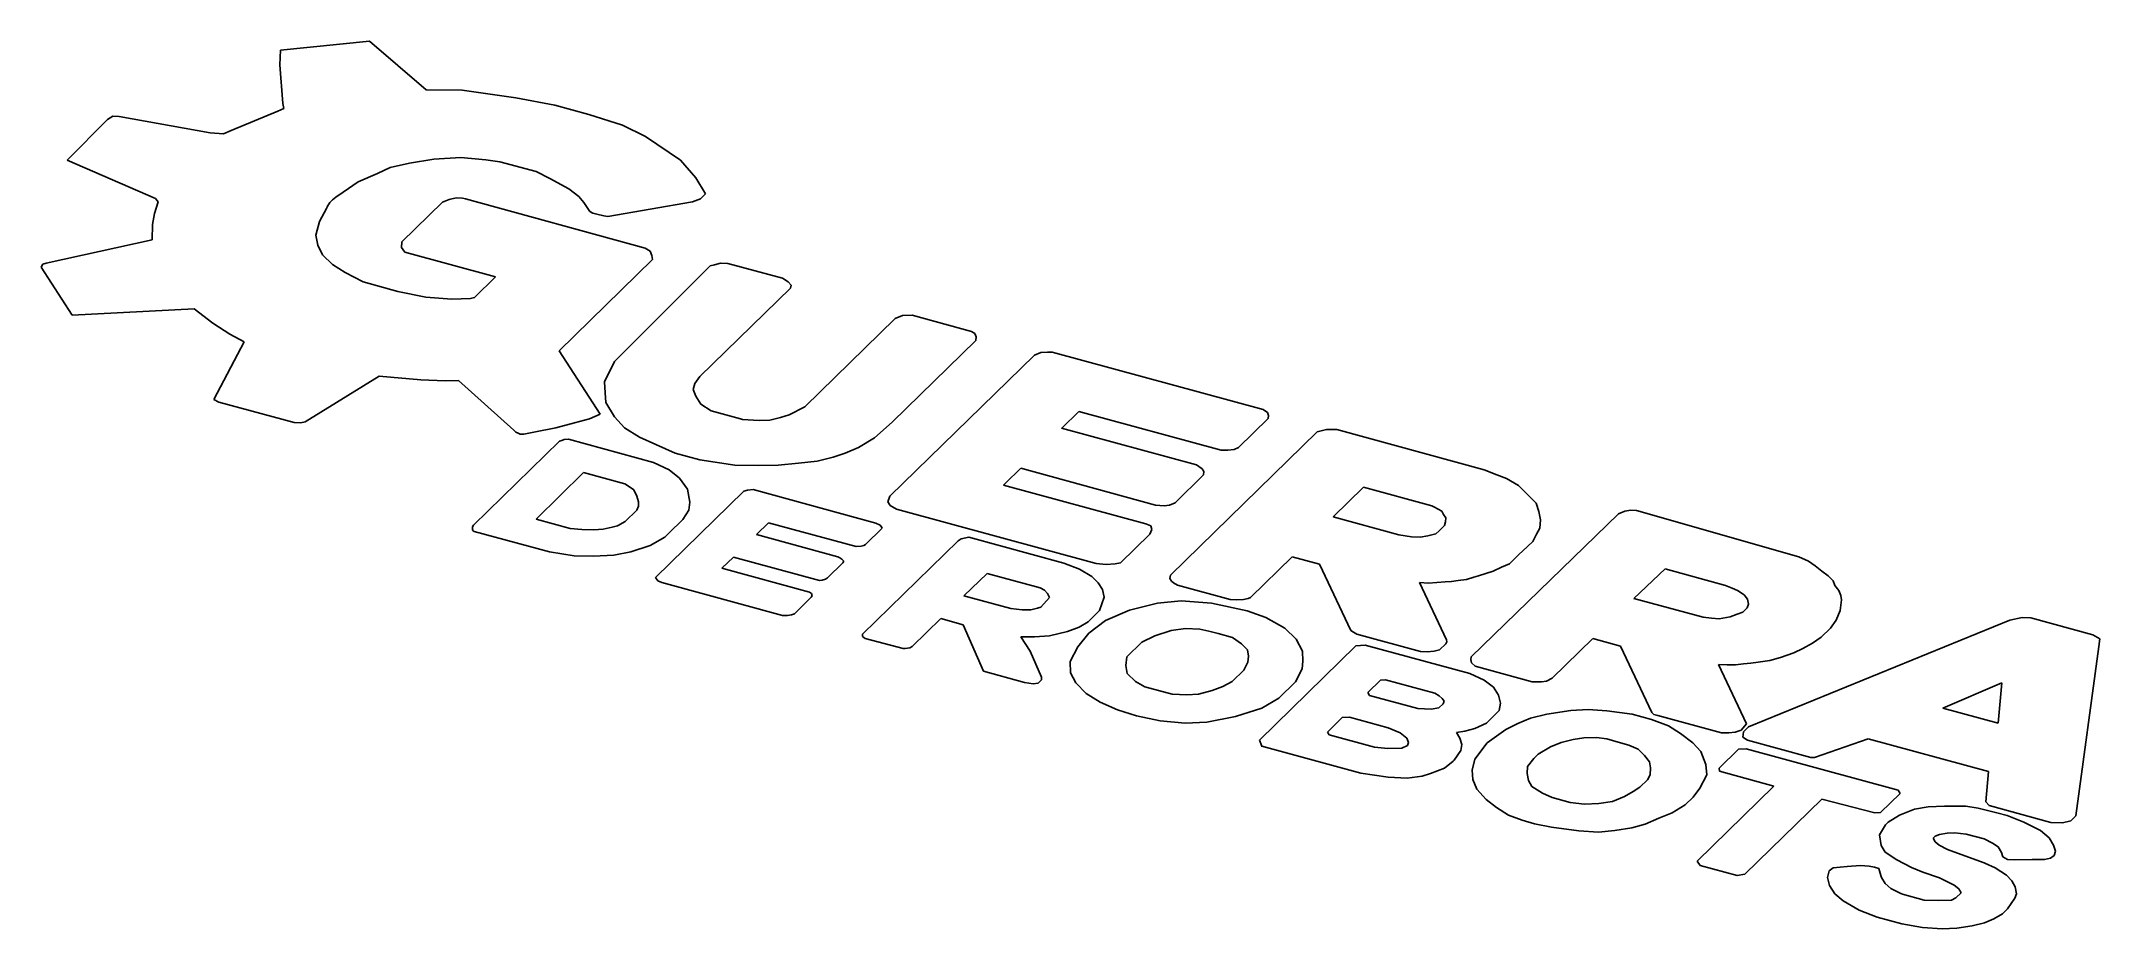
# Paper-space layout '_Trimétrica' of a CAD drawing. Header units: millimetres. Extents: x 16.7 to 81.7, y -17.7 to 10.3.
import ezdxf

# ---------------------------------------------------------------- set-up
doc = ezdxf.new("R2010")
doc.units = ezdxf.units.MM

psp = doc.layouts.new('_Trimétrica')

# ---------------------------------------------------------------- linework, layer by layer
at = {"color": 7, "linetype": 'Continuous'}
for p, q in [((24.218, 9.566), (24.237, 10.022)), ((24.237, 10.022), (27.045, 10.31)), ((27.045, 10.31), (28.832, 8.773)), ((24.312, 8.342), (24.218, 9.566)), ((28.832, 8.773), (29.969, 8.76)), ((29.969, 8.76), (31.67, 8.527)), ((31.67, 8.527), (32.895, 8.289)), ((17.504, 6.554), (18.778, 7.839)), ((18.778, 7.839), (18.945, 7.941)), ((18.945, 7.941), (19.143, 7.939)), ((19.143, 7.939), (22.021, 7.421)), ((22.682, 7.489), (24.156, 8.106)), ((24.156, 8.106), (24.343, 8.184)), ((24.343, 8.184), (24.312, 8.342)), ((32.895, 8.289), (33.976, 7.996)), ((33.976, 7.996), (35.032, 7.661)), ((22.021, 7.421), (22.436, 7.386)), ((22.436, 7.386), (22.682, 7.489)), ((35.032, 7.661), (35.763, 7.3)), ((35.763, 7.3), (36.869, 6.556)), ((20.294, 5.344), (17.504, 6.554)), ((29.076, 6.585), (28.308, 6.463)), ((29.927, 6.637), (29.076, 6.585)), ((30.723, 6.57), (29.927, 6.637)), ((31.166, 6.509), (30.723, 6.57)), ((32.31, 6.198), (31.166, 6.509)), ((36.869, 6.556), (37.348, 5.997)), ((26.694, 5.875), (26.216, 5.546)), ((27.299, 6.131), (26.694, 5.875)), ((27.701, 6.324), (27.299, 6.131)), ((28.308, 6.463), (27.701, 6.324)), ((32.747, 5.983), (32.31, 6.198)), ((33.341, 5.656), (32.747, 5.983)), ((37.348, 5.997), (37.653, 5.49)), ((20.262, 4.87), (20.379, 5.241)), ((20.379, 5.241), (20.294, 5.344)), ((26.216, 5.546), (25.981, 5.384)), ((28.064, 3.975), (29.35, 5.23)), ((29.35, 5.23), (29.564, 5.319)), ((29.564, 5.319), (29.785, 5.363)), ((29.785, 5.363), (29.989, 5.361)), ((29.989, 5.361), (30.084, 5.335)), ((30.084, 5.335), (35.749, 3.781)), ((33.66, 5.41), (33.341, 5.656)), ((33.819, 5.225), (33.66, 5.41)), ((34.005, 4.936), (33.819, 5.225)), ((37.243, 5.24), (34.571, 4.783)), ((37.499, 5.341), (37.243, 5.24)), ((37.653, 5.49), (37.499, 5.341)), ((20.2, 4.522), (20.262, 4.87)), ((25.473, 4.622), (25.353, 4.186)), ((25.687, 5.03), (25.473, 4.622)), ((34.005, 4.936), (34.098, 4.889)), ((34.098, 4.889), (34.228, 4.854)), ((34.228, 4.854), (34.444, 4.795)), ((34.444, 4.795), (34.571, 4.783)), ((16.838, 3.31), (20.182, 4.039)), ((20.182, 4.039), (20.2, 4.522)), ((25.353, 4.186), (25.421, 3.871)), ((28.057, 3.803), (28.064, 3.975)), ((16.68, 3.18), (16.729, 3.273)), ((16.729, 3.273), (16.838, 3.31)), ((25.421, 3.871), (25.567, 3.572)), ((25.567, 3.572), (25.876, 3.265)), ((25.876, 3.265), (26.282, 3.008)), ((28.166, 3.656), (28.057, 3.803)), ((31.031, 2.877), (28.166, 3.656)), ((35.985, 3.418), (33.04, 0.544)), ((35.749, 3.781), (35.906, 3.681)), ((35.906, 3.681), (35.968, 3.554)), ((35.968, 3.554), (35.985, 3.418)), ((37.802, 3.223), (37.937, 3.256)), ((37.937, 3.256), (38.131, 3.303)), ((38.131, 3.303), (38.359, 3.299)), ((38.359, 3.299), (38.357, 3.296)), ((38.359, 3.299), (40.089, 2.829)), ((17.656, 1.664), (16.68, 3.18)), ((26.282, 3.008), (26.849, 2.714)), ((26.849, 2.714), (27.941, 2.418)), ((30.365, 2.228), (31.031, 2.877)), ((34.787, 0.202), (37.688, 3.112)), ((37.688, 3.112), (37.802, 3.223)), ((40.089, 2.829), (40.266, 2.717)), ((40.266, 2.717), (40.362, 2.612)), ((40.362, 2.612), (40.34, 2.521)), ((27.941, 2.418), (28.827, 2.232)), ((28.827, 2.232), (29.643, 2.172)), ((29.643, 2.172), (30.232, 2.192)), ((30.232, 2.192), (30.365, 2.228)), ((40.34, 2.521), (37.478, -0.273)), ((21.507, 1.868), (17.656, 1.664)), ((22.097, 1.414), (21.507, 1.868)), ((22.642, 1.068), (22.097, 1.414)), ((40.791, -1.226), (43.648, 1.562)), ((43.648, 1.562), (43.875, 1.658)), ((43.875, 1.658), (44.182, 1.664)), ((44.182, 1.664), (46.052, 1.156)), ((22.136, -0.998), (23.092, 0.82)), ((23.092, 0.82), (22.642, 1.068)), ((46.198, 0.869), (43.552, -1.713)), ((46.052, 1.156), (46.166, 1.083)), ((46.166, 1.083), (46.205, 0.986)), ((46.205, 0.986), (46.198, 0.869)), ((33.04, 0.544), (34.331, -1.461)), ((34.467, -0.437), (34.787, 0.202)), ((48.049, 0.408), (43.483, -4.049)), ((48.244, 0.488), (48.049, 0.408)), ((48.454, 0.503), (48.244, 0.488)), ((48.602, 0.5), (48.454, 0.503)), ((55.271, -1.312), (48.602, 0.5)), ((27.358, -0.263), (25.02, -1.694)), ((28.668, -0.372), (27.358, -0.263)), ((29.442, -0.409), (28.668, -0.372)), ((29.859, -0.395), (29.442, -0.409)), ((31.608, -1.965), (29.859, -0.395)), ((34.492, -0.782), (34.467, -0.437)), ((37.316, -0.485), (37.27, -0.677)), ((37.478, -0.273), (37.316, -0.485)), ((22.295, -1.08), (22.136, -0.998)), ((24.666, -1.725), (22.295, -1.08)), ((34.515, -1.092), (34.492, -0.782)), ((34.784, -1.541), (34.515, -1.092)), ((37.27, -0.677), (37.356, -0.892)), ((37.356, -0.892), (37.507, -1.144)), ((37.507, -1.144), (37.838, -1.353)), ((40.301, -1.473), (40.791, -1.226)), ((24.881, -1.735), (24.666, -1.725)), ((25.02, -1.694), (24.881, -1.735)), ((32.929, -1.887), (32.24, -2.023)), ((33.521, -1.729), (32.929, -1.887)), ((33.991, -1.603), (33.521, -1.729)), ((34.331, -1.461), (33.991, -1.603)), ((35.104, -1.89), (34.784, -1.541)), ((35.573, -2.187), (35.104, -1.89)), ((37.838, -1.353), (38.762, -1.604)), ((38.762, -1.604), (38.826, -1.621)), ((38.826, -1.621), (39.351, -1.654)), ((39.351, -1.654), (39.691, -1.648)), ((39.691, -1.648), (40.03, -1.565)), ((40.03, -1.565), (40.301, -1.473)), ((43.552, -1.713), (42.998, -2.206)), ((48.904, -1.903), (48.911, -1.896)), ((53.163, -3.06), (48.904, -1.903)), ((49.446, -1.373), (48.911, -1.896)), ((48.911, -1.896), (48.911, -1.896)), ((49.446, -1.373), (53.938, -2.594)), ((54.488, -2.513), (55.427, -1.597)), ((55.408, -1.402), (55.271, -1.312)), ((55.433, -1.497), (55.408, -1.402)), ((55.427, -1.597), (55.433, -1.497)), ((57.268, -1.938), (56.971, -2.016)), ((57.389, -1.94), (57.268, -1.938)), ((57.589, -1.942), (57.389, -1.94)), ((62.242, -3.217), (57.589, -1.942)), ((33.047, -2.306), (30.328, -4.96)), ((31.668, -2.025), (31.608, -1.965)), ((31.738, -2.061), (31.668, -2.025)), ((31.809, -2.088), (31.738, -2.061)), ((31.923, -2.085), (31.809, -2.088)), ((32.24, -2.023), (31.923, -2.085)), ((33.119, -2.285), (33.047, -2.306)), ((33.199, -2.258), (33.119, -2.285)), ((33.327, -2.251), (33.199, -2.258)), ((36.012, -2.981), (33.327, -2.251)), ((36.09, -2.417), (35.573, -2.187)), ((36.704, -2.691), (36.09, -2.417)), ((42.491, -2.508), (42.066, -2.686)), ((42.998, -2.206), (42.491, -2.508)), ((56.971, -2.016), (52.345, -6.532)), ((53.938, -2.594), (54.152, -2.598)), ((54.152, -2.598), (54.352, -2.568)), ((54.352, -2.568), (54.488, -2.513)), ((36.513, -3.218), (36.012, -2.981)), ((36.841, -3.479), (36.513, -3.218)), ((37.474, -2.901), (36.704, -2.691)), ((38.579, -3.068), (37.474, -2.901)), ((39.321, -3.081), (38.579, -3.068)), ((39.956, -3.068), (39.321, -3.081)), ((40.599, -3), (39.956, -3.068)), ((41.183, -2.937), (40.599, -3)), ((41.69, -2.814), (41.183, -2.937)), ((42.066, -2.686), (41.69, -2.814)), ((47.118, -3.645), (47.611, -3.165)), ((47.611, -3.165), (51.869, -4.323)), ((47.611, -3.165), (47.619, -3.168)), ((53.341, -3.177), (53.163, -3.06)), ((53.393, -3.27), (53.341, -3.177)), ((62.65, -3.37), (62.242, -3.217)), ((33.808, -3.302), (32.306, -4.768)), ((35.107, -3.655), (33.808, -3.302)), ((35.221, -3.732), (35.107, -3.655)), ((35.39, -3.847), (35.221, -3.732)), ((35.489, -4.044), (35.39, -3.847)), ((36.081, -6.608), (38.868, -3.887)), ((37.088, -3.826), (36.841, -3.479)), ((37.167, -4.238), (37.088, -3.826)), ((38.868, -3.887), (38.988, -3.852)), ((38.988, -3.852), (39.167, -3.838)), ((39.167, -3.838), (43.04, -4.891)), ((47.069, -3.694), (47.118, -3.645)), ((51.561, -4.914), (47.069, -3.694)), ((52.486, -4.253), (53.386, -3.375)), ((53.386, -3.375), (53.393, -3.27)), ((58.435, -3.762), (57.473, -4.7)), ((60.592, -4.348), (58.435, -3.762)), ((62.95, -3.482), (62.65, -3.37)), ((62.95, -3.482), (63.335, -3.709)), ((63.335, -3.709), (63.538, -3.914)), ((35.122, -4.842), (35.487, -4.486)), ((35.487, -4.486), (35.54, -4.361)), ((35.542, -4.223), (35.489, -4.044)), ((35.54, -4.361), (35.542, -4.223)), ((36.946, -4.778), (37.131, -4.482)), ((37.131, -4.482), (37.167, -4.238)), ((43.483, -4.049), (43.42, -4.221)), ((43.42, -4.221), (43.484, -4.337)), ((43.484, -4.337), (43.685, -4.456)), ((43.685, -4.456), (49.994, -6.171)), ((51.869, -4.323), (52.14, -4.349)), ((52.14, -4.349), (52.314, -4.324)), ((52.314, -4.324), (52.486, -4.253)), ((60.677, -4.395), (60.592, -4.348)), ((60.906, -4.521), (60.677, -4.395)), ((60.965, -4.618), (60.906, -4.521)), ((63.538, -3.914), (63.883, -4.262)), ((63.883, -4.262), (63.976, -4.528)), ((63.976, -4.528), (64.026, -4.796)), ((66.691, -4.518), (66.487, -4.603)), ((66.872, -4.482), (66.691, -4.518)), ((67.06, -4.501), (66.872, -4.482)), ((72.177, -5.955), (67.06, -4.501)), ((30.305, -5.009), (30.304, -5.059)), ((30.304, -5.059), (30.304, -5.108)), ((30.304, -5.108), (30.334, -5.151)), ((30.328, -4.96), (30.305, -5.009)), ((30.334, -5.151), (30.352, -5.156)), ((30.352, -5.156), (32.734, -5.803)), ((32.306, -4.768), (33.382, -5.06)), ((33.382, -5.06), (33.748, -5.101)), ((33.748, -5.101), (34.136, -5.103)), ((34.136, -5.103), (34.428, -5.08)), ((34.428, -5.08), (34.711, -5.027)), ((34.711, -5.027), (34.88, -4.978)), ((34.88, -4.978), (35.122, -4.842)), ((36.497, -5.216), (36.946, -4.778)), ((39.646, -4.883), (39.263, -5.258)), ((42.41, -5.635), (39.646, -4.883)), ((43.237, -5.055), (42.713, -5.566)), ((43.04, -4.891), (43.175, -4.955)), ((43.175, -4.955), (43.23, -5.033)), ((43.23, -5.033), (43.237, -5.055)), ((51.716, -4.975), (51.561, -4.914)), ((51.693, -5.241), (51.747, -5.093)), ((51.747, -5.093), (51.716, -4.975)), ((57.473, -4.7), (59.555, -5.266)), ((60.724, -5.233), (60.825, -5.134)), ((60.825, -5.134), (60.989, -4.974)), ((61.034, -4.732), (60.965, -4.618)), ((60.989, -4.974), (61.022, -4.851)), ((61.022, -4.851), (61.034, -4.732)), ((66.487, -4.603), (61.83, -9.11)), ((63.899, -5.247), (64, -5.053)), ((64.026, -4.796), (64, -5.053)), ((32.734, -5.803), (33.513, -5.931)), ((34.768, -5.901), (35.3, -5.801)), ((35.3, -5.801), (35.913, -5.596)), ((35.913, -5.596), (36.371, -5.34)), ((36.371, -5.34), (36.497, -5.216)), ((39.263, -5.258), (41.836, -5.957)), ((42.574, -5.622), (42.41, -5.635)), ((42.655, -5.599), (42.574, -5.622)), ((42.617, -8.399), (45.635, -5.454)), ((42.713, -5.566), (42.655, -5.599)), ((45.635, -5.454), (45.734, -5.393)), ((45.734, -5.393), (45.969, -5.341)), ((45.969, -5.341), (48.968, -6.156)), ((50.765, -6.147), (51.693, -5.241)), ((59.555, -5.266), (59.947, -5.332)), ((59.947, -5.332), (60.226, -5.339)), ((60.226, -5.339), (60.47, -5.3)), ((60.47, -5.3), (60.724, -5.233)), ((63.335, -5.893), (63.619, -5.633)), ((63.619, -5.633), (63.778, -5.478)), ((63.778, -5.478), (63.899, -5.247)), ((33.513, -5.931), (34.12, -5.934)), ((34.12, -5.934), (34.768, -5.901)), ((38.539, -5.966), (38.176, -6.32)), ((38.176, -6.32), (40.939, -7.071)), ((41.26, -6.705), (38.539, -5.966)), ((41.997, -6.151), (41.511, -6.625)), ((41.836, -5.957), (41.902, -5.989)), ((41.902, -5.989), (41.964, -6.03)), ((41.964, -6.03), (42.031, -6.099)), ((42.031, -6.099), (41.997, -6.151)), ((46.548, -6.479), (45.82, -7.19)), ((48.229, -6.935), (46.548, -6.479)), ((48.968, -6.156), (49.471, -6.349)), ((49.471, -6.349), (49.857, -6.578)), ((49.994, -6.171), (50.311, -6.202)), ((50.311, -6.202), (50.59, -6.182)), ((50.59, -6.182), (50.765, -6.147)), ((54.871, -7.24), (56.186, -5.956)), ((56.186, -5.956), (57.041, -6.189)), ((57.041, -6.189), (58.032, -8.283)), ((62.065, -6.554), (62.3, -6.48)), ((62.3, -6.48), (62.53, -6.407)), ((62.53, -6.407), (62.796, -6.287)), ((62.796, -6.287), (63.047, -6.174)), ((63.047, -6.174), (63.14, -6.083)), ((63.14, -6.083), (63.335, -5.893)), ((67.963, -6.34), (66.968, -7.271)), ((69.87, -6.858), (67.963, -6.34)), ((72.489, -6.094), (72.177, -5.955)), ((72.695, -6.246), (72.489, -6.094)), ((72.907, -6.409), (72.695, -6.246)), ((73.111, -6.56), (72.907, -6.409)), ((36.157, -6.714), (36.081, -6.608)), ((36.278, -6.772), (36.157, -6.714)), ((40.091, -7.808), (36.278, -6.772)), ((40.939, -7.071), (41.008, -7.116)), ((41.008, -7.116), (41.028, -7.186)), ((41.338, -6.69), (41.26, -6.705)), ((41.444, -6.663), (41.338, -6.69)), ((41.511, -6.625), (41.444, -6.663)), ((48.229, -6.935), (48.359, -7.012)), ((48.359, -7.012), (48.459, -7.113)), ((48.459, -7.113), (48.521, -7.238)), ((49.857, -6.578), (50.059, -6.778)), ((50.059, -6.778), (50.191, -6.986)), ((50.191, -6.986), (50.242, -7.229)), ((52.345, -6.532), (52.317, -6.639)), ((52.317, -6.639), (52.371, -6.727)), ((52.371, -6.727), (52.432, -6.778)), ((52.432, -6.778), (52.558, -6.852)), ((52.558, -6.852), (54.225, -7.305)), ((61.056, -8.579), (60.199, -6.77)), ((60.199, -6.77), (60.492, -6.784)), ((60.492, -6.784), (60.753, -6.766)), ((60.753, -6.766), (61.019, -6.747)), ((61.019, -6.747), (61.216, -6.733)), ((61.216, -6.733), (61.427, -6.706)), ((61.427, -6.706), (61.69, -6.673)), ((61.69, -6.673), (61.921, -6.6)), ((61.921, -6.6), (62.065, -6.554)), ((70.075, -6.949), (69.87, -6.858)), ((70.248, -7.017), (70.075, -6.949)), ((70.455, -7.154), (70.248, -7.017)), ((73.262, -6.713), (73.111, -6.56)), ((73.322, -6.861), (73.262, -6.713)), ((73.442, -7.017), (73.322, -6.861)), ((73.506, -7.174), (73.442, -7.017)), ((40.375, -7.79), (40.246, -7.814)), ((40.463, -7.754), (40.375, -7.79)), ((40.998, -7.233), (40.463, -7.754)), ((41.028, -7.186), (40.998, -7.233)), ((45.82, -7.19), (47.296, -7.591)), ((47.296, -7.591), (47.661, -7.629)), ((47.661, -7.629), (47.932, -7.627)), ((47.932, -7.627), (48.14, -7.573)), ((48.14, -7.573), (48.246, -7.545)), ((48.521, -7.238), (48.246, -7.545)), ((50.103, -7.654), (49.741, -8.008)), ((50.242, -7.229), (50.103, -7.654)), ((51.049, -7.637), (50.288, -7.972)), ((51.929, -7.417), (51.049, -7.637)), ((52.673, -7.343), (51.929, -7.417)), ((53.634, -7.424), (52.673, -7.343)), ((54.758, -7.66), (53.634, -7.424)), ((54.225, -7.305), (54.423, -7.319)), ((54.423, -7.319), (54.645, -7.308)), ((54.645, -7.308), (54.798, -7.273)), ((55.352, -7.871), (54.758, -7.66)), ((54.798, -7.273), (54.871, -7.24)), ((66.968, -7.271), (69.157, -7.866)), ((70.016, -7.849), (70.238, -7.769)), ((70.238, -7.769), (70.41, -7.707)), ((70.41, -7.707), (70.549, -7.572)), ((70.559, -7.29), (70.455, -7.154)), ((70.549, -7.572), (70.595, -7.453)), ((70.595, -7.453), (70.559, -7.29)), ((73.358, -7.955), (73.487, -7.648)), ((73.487, -7.648), (73.506, -7.478)), ((73.526, -7.312), (73.506, -7.174)), ((73.506, -7.478), (73.526, -7.312)), ((40.246, -7.814), (40.091, -7.808)), ((42.619, -8.47), (42.617, -8.399)), ((45.084, -7.908), (44.188, -8.782)), ((45.791, -8.1), (45.084, -7.908)), ((46.435, -9.568), (45.791, -8.1)), ((48.522, -8.446), (48.05, -8.485)), ((49.091, -8.315), (48.522, -8.446)), ((49.461, -8.179), (49.091, -8.315)), ((49.762, -8.365), (49.416, -8.802)), ((49.741, -8.008), (49.461, -8.179)), ((50.288, -7.972), (49.762, -8.365)), ((51.433, -8.654), (51.849, -8.45)), ((51.849, -8.45), (52.36, -8.282)), ((52.36, -8.282), (52.816, -8.223)), ((52.816, -8.223), (53.268, -8.24)), ((53.268, -8.24), (53.553, -8.3)), ((53.553, -8.3), (53.843, -8.379)), ((53.843, -8.379), (54.294, -8.502)), ((55.947, -8.205), (55.352, -7.871)), ((56.311, -8.56), (55.947, -8.205)), ((58.032, -8.283), (58.122, -8.336)), ((58.122, -8.336), (58.228, -8.398)), ((58.228, -8.398), (60.238, -8.94)), ((69.157, -7.866), (69.424, -7.893)), ((69.424, -7.893), (69.671, -7.919)), ((69.671, -7.919), (70.016, -7.849)), ((78.844, -7.961), (70.596, -11.317)), ((72.891, -8.49), (73.18, -8.208)), ((73.18, -8.208), (73.358, -7.955)), ((79.234, -7.873), (78.844, -7.961)), ((79.504, -7.883), (79.234, -7.873)), ((81.466, -8.416), (79.504, -7.883)), ((81.687, -8.547), (81.466, -8.416)), ((42.701, -8.53), (42.619, -8.47)), ((43.895, -8.854), (42.701, -8.53)), ((43.959, -8.847), (43.895, -8.854)), ((44.111, -8.829), (43.959, -8.847)), ((44.188, -8.782), (44.111, -8.829)), ((48.05, -8.485), (47.62, -8.487)), ((47.62, -8.487), (47.906, -8.937)), ((47.906, -8.937), (48.264, -9.755)), ((49.416, -8.802), (49.176, -9.261)), ((50.966, -9.11), (51.433, -8.654)), ((54.294, -8.502), (54.583, -8.704)), ((54.583, -8.704), (54.772, -8.892)), ((54.772, -8.892), (54.808, -9.092)), ((54.808, -9.092), (54.782, -9.279)), ((58.198, -8.762), (55.15, -11.737)), ((56.506, -8.931), (56.311, -8.56)), ((56.515, -9.252), (56.506, -8.931)), ((58.485, -8.743), (58.198, -8.762)), ((61.793, -9.642), (58.485, -8.743)), ((60.238, -8.94), (60.45, -8.954)), ((60.45, -8.954), (60.671, -8.939)), ((60.671, -8.939), (60.834, -8.887)), ((60.834, -8.887), (61.036, -8.702)), ((61.036, -8.702), (61.071, -8.635)), ((61.071, -8.635), (61.056, -8.579)), ((64.396, -9.781), (65.674, -8.535)), ((65.674, -8.535), (66.554, -8.774)), ((66.554, -8.774), (67.538, -10.866)), ((71.598, -9.134), (72.028, -8.988)), ((72.028, -8.988), (72.313, -8.851)), ((72.313, -8.851), (72.616, -8.679)), ((72.891, -8.49), (72.616, -8.679)), ((80.933, -14.126), (81.654, -8.786)), ((81.654, -8.786), (81.687, -8.547)), ((47.73, -9.92), (46.435, -9.568)), ((49.176, -9.261), (49.186, -9.615)), ((49.186, -9.615), (49.353, -9.932)), ((50.927, -9.386), (50.966, -9.11)), ((50.972, -9.636), (50.927, -9.386)), ((51.234, -9.896), (50.972, -9.636)), ((54.657, -9.53), (54.288, -9.891)), ((54.782, -9.279), (54.657, -9.53)), ((56.29, -9.899), (56.502, -9.493)), ((56.502, -9.493), (56.515, -9.252)), ((62.243, -9.854), (61.793, -9.642)), ((61.83, -9.11), (61.82, -9.195)), ((61.82, -9.195), (61.849, -9.303)), ((61.849, -9.303), (61.959, -9.407)), ((61.959, -9.407), (63.766, -9.898)), ((70.53, -11.229), (69.648, -9.352)), ((69.648, -9.352), (69.921, -9.361)), ((69.921, -9.361), (70.181, -9.369)), ((70.181, -9.369), (70.439, -9.336)), ((70.439, -9.336), (70.667, -9.308)), ((70.667, -9.308), (70.894, -9.279)), ((70.894, -9.279), (71.263, -9.227)), ((71.263, -9.227), (71.598, -9.134)), ((48.002, -9.967), (47.73, -9.92)), ((48.157, -9.941), (48.002, -9.967)), ((48.266, -9.835), (48.157, -9.941)), ((48.264, -9.755), (48.266, -9.835)), ((49.353, -9.932), (49.673, -10.272)), ((49.673, -10.272), (50.124, -10.544)), ((51.53, -10.056), (51.234, -9.896)), ((52.397, -10.292), (51.53, -10.056)), ((52.854, -10.309), (52.397, -10.292)), ((53.224, -10.291), (52.854, -10.309)), ((53.656, -10.176), (53.224, -10.291)), ((53.996, -10.046), (53.656, -10.176)), ((54.288, -9.891), (53.996, -10.046)), ((55.762, -10.414), (56.29, -9.899)), ((58.969, -9.854), (58.571, -10.242)), ((58.571, -10.242), (58.625, -10.332)), ((58.625, -10.332), (60.153, -10.747)), ((59.135, -9.835), (58.969, -9.854)), ((60.693, -10.258), (59.135, -9.835)), ((60.693, -10.258), (60.828, -10.339)), ((60.828, -10.339), (60.916, -10.425)), ((62.541, -10.065), (62.243, -9.854)), ((62.694, -10.323), (62.541, -10.065)), ((62.76, -10.58), (62.694, -10.323)), ((63.766, -9.898), (64.053, -9.907)), ((64.053, -9.907), (64.214, -9.885)), ((64.214, -9.885), (64.396, -9.781)), ((78.592, -9.931), (76.727, -10.729)), ((78.592, -9.931), (78.474, -11.204)), ((50.124, -10.544), (50.664, -10.782)), ((50.664, -10.782), (51.272, -10.974)), ((51.272, -10.974), (52.013, -11.129)), ((53.484, -11.173), (54.396, -10.991)), ((54.396, -10.991), (55.23, -10.734)), ((55.23, -10.734), (55.762, -10.414)), ((57.765, -11.029), (57.294, -11.489)), ((57.995, -11.02), (57.765, -11.029)), ((59.213, -11.351), (57.995, -11.02)), ((60.153, -10.747), (60.567, -10.766)), ((60.567, -10.766), (60.819, -10.725)), ((60.819, -10.725), (60.948, -10.6)), ((60.916, -10.425), (60.978, -10.516)), ((60.978, -10.516), (60.948, -10.6)), ((62.317, -11.204), (62.721, -10.809)), ((62.721, -10.809), (62.76, -10.58)), ((63.707, -11.049), (63.309, -11.216)), ((64.229, -10.922), (63.707, -11.049)), ((64.983, -10.802), (64.229, -10.922)), ((65.527, -10.778), (64.983, -10.802)), ((66.122, -10.815), (65.527, -10.778)), ((66.914, -10.92), (66.122, -10.815)), ((67.533, -11.089), (66.914, -10.92)), ((67.538, -10.866), (67.604, -10.93)), ((67.604, -10.93), (67.734, -10.965)), ((67.734, -10.965), (69.735, -11.509)), ((78.474, -11.204), (76.727, -10.729)), ((52.013, -11.129), (52.809, -11.205)), ((52.809, -11.205), (53.484, -11.173)), ((57.294, -11.489), (57.352, -11.575)), ((57.352, -11.575), (57.357, -11.572)), ((57.352, -11.575), (58.783, -11.964)), ((59.588, -11.51), (59.213, -11.351)), ((59.801, -11.679), (59.588, -11.51)), ((59.861, -11.814), (59.801, -11.679)), ((61.373, -11.504), (61.637, -11.462)), ((61.478, -11.681), (61.373, -11.504)), ((61.544, -11.878), (61.478, -11.681)), ((61.637, -11.462), (61.948, -11.372)), ((61.948, -11.372), (62.317, -11.204)), ((62.929, -11.407), (62.337, -11.831)), ((63.309, -11.216), (62.929, -11.407)), ((65.058, -11.717), (65.391, -11.664)), ((65.391, -11.664), (65.793, -11.657)), ((65.793, -11.657), (66.115, -11.7)), ((66.115, -11.7), (66.476, -11.805)), ((68.065, -11.286), (67.533, -11.089)), ((68.447, -11.528), (68.065, -11.286)), ((68.836, -11.83), (68.447, -11.528)), ((69.735, -11.509), (69.974, -11.516)), ((69.974, -11.516), (70.173, -11.492)), ((70.173, -11.492), (70.36, -11.428)), ((70.36, -11.428), (70.53, -11.229)), ((70.432, -11.477), (70.409, -11.647)), ((70.409, -11.647), (70.559, -11.745)), ((70.596, -11.317), (70.432, -11.477)), ((74.367, -11.695), (72.679, -12.292)), ((74.367, -11.695), (78.174, -12.73)), ((55.15, -11.737), (55.22, -11.929)), ((55.22, -11.929), (55.209, -11.929)), ((55.22, -11.929), (58.353, -12.78)), ((58.783, -11.964), (59.209, -12.009)), ((59.209, -12.009), (59.642, -11.992)), ((59.642, -11.992), (59.821, -11.913)), ((59.821, -11.913), (59.861, -11.814)), ((61.296, -12.378), (61.512, -12.07)), ((61.512, -12.07), (61.544, -11.878)), ((61.948, -12.339), (61.865, -12.689)), ((62.337, -11.831), (61.948, -12.339)), ((63.619, -12.569), (63.813, -12.316)), ((63.813, -12.316), (63.948, -12.184)), ((63.948, -12.184), (64.341, -11.951)), ((64.341, -11.951), (64.674, -11.811)), ((64.674, -11.811), (65.058, -11.717)), ((66.476, -11.805), (66.819, -11.898)), ((66.819, -11.898), (67.105, -12.026)), ((67.105, -12.026), (67.311, -12.221)), ((67.311, -12.221), (67.468, -12.43)), ((69.083, -12.099), (68.836, -11.83)), ((69.249, -12.512), (69.083, -12.099)), ((70.273, -12.024), (69.662, -12.621)), ((70.522, -12.013), (70.273, -12.024)), ((75.315, -13.315), (70.522, -12.013)), ((70.559, -11.745), (72.558, -12.288)), ((72.558, -12.288), (72.679, -12.292)), ((58.353, -12.78), (59.215, -12.91)), ((59.215, -12.91), (59.81, -12.936)), ((59.81, -12.936), (60.29, -12.88)), ((60.29, -12.88), (60.552, -12.792)), ((60.552, -12.792), (60.991, -12.628)), ((60.991, -12.628), (61.271, -12.403)), ((61.271, -12.403), (61.296, -12.378)), ((61.865, -12.689), (61.887, -12.982)), ((61.887, -12.982), (62.009, -13.287)), ((63.605, -12.79), (63.619, -12.569)), ((63.644, -13.016), (63.605, -12.79)), ((67.404, -12.995), (67.165, -13.227)), ((67.486, -12.831), (67.404, -12.995)), ((67.468, -12.43), (67.499, -12.613)), ((67.499, -12.613), (67.486, -12.831)), ((69.061, -13.259), (69.273, -12.837)), ((69.273, -12.837), (69.249, -12.512)), ((69.662, -12.621), (69.68, -12.725)), ((69.68, -12.725), (71.397, -13.192)), ((78.174, -12.73), (78.091, -13.689)), ((62.009, -13.287), (62.311, -13.616)), ((62.311, -13.616), (62.635, -13.868)), ((63.756, -13.203), (63.644, -13.016)), ((64.092, -13.415), (63.756, -13.203)), ((64.395, -13.55), (64.092, -13.415)), ((64.966, -13.706), (64.395, -13.55)), ((66.678, -13.517), (66.302, -13.674)), ((66.946, -13.357), (66.678, -13.517)), ((67.165, -13.227), (66.946, -13.357)), ((68.597, -13.782), (68.849, -13.536)), ((68.849, -13.536), (69.061, -13.259)), ((71.397, -13.192), (68.97, -15.561)), ((70.48, -15.971), (72.907, -13.603)), ((72.907, -13.603), (74.58, -14.032)), ((74.762, -14.029), (75.381, -13.425)), ((75.381, -13.425), (75.315, -13.315)), ((62.635, -13.868), (63.011, -14.106)), ((63.011, -14.106), (63.441, -14.266)), ((63.441, -14.266), (63.835, -14.383)), ((65.409, -13.765), (64.966, -13.706)), ((65.866, -13.744), (65.409, -13.765)), ((66.302, -13.674), (65.866, -13.744)), ((67.327, -14.388), (67.765, -14.205)), ((67.765, -14.205), (68.177, -14.032)), ((68.177, -14.032), (68.597, -13.782)), ((74.58, -14.032), (74.762, -14.029)), ((75.004, -14.328), (75.363, -14.105)), ((75.363, -14.105), (75.83, -13.918)), ((75.83, -13.918), (76.264, -13.849)), ((76.264, -13.849), (76.786, -13.827)), ((76.786, -13.827), (77.452, -13.828)), ((77.452, -13.828), (77.844, -13.891)), ((77.844, -13.891), (78.436, -14.033)), ((78.091, -13.689), (78.19, -13.807)), ((78.19, -13.807), (80.141, -14.337)), ((78.436, -14.033), (78.76, -14.121)), ((78.76, -14.121), (79.29, -14.328)), ((80.506, -14.346), (80.769, -14.287)), ((80.769, -14.287), (80.933, -14.126)), ((63.835, -14.383), (64.37, -14.491)), ((63.835, -14.383), (63.844, -14.388)), ((64.37, -14.491), (65.237, -14.607)), ((65.237, -14.607), (65.851, -14.646)), ((65.851, -14.646), (66.374, -14.59)), ((66.374, -14.59), (66.913, -14.504)), ((66.913, -14.504), (67.327, -14.388)), ((74.728, -14.724), (74.917, -14.412)), ((74.782, -15.061), (74.728, -14.724)), ((74.917, -14.412), (75.004, -14.328)), ((76.486, -14.771), (76.422, -14.833)), ((76.422, -14.833), (76.486, -14.947)), ((76.621, -14.717), (76.486, -14.771)), ((76.486, -14.947), (76.615, -15.056)), ((76.864, -14.678), (76.621, -14.717)), ((77.112, -14.667), (76.864, -14.678)), ((77.471, -14.703), (77.112, -14.667)), ((78.034, -14.856), (77.471, -14.703)), ((78.294, -14.989), (78.034, -14.856)), ((79.29, -14.328), (79.815, -14.596)), ((79.815, -14.596), (80.086, -14.826)), ((80.086, -14.826), (80.227, -15.06)), ((80.141, -14.337), (80.506, -14.346)), ((68.97, -15.561), (69.069, -15.693)), ((74.911, -15.276), (74.782, -15.061)), ((75.281, -15.522), (74.911, -15.276)), ((75.741, -15.757), (75.281, -15.522)), ((76.615, -15.056), (76.88, -15.192)), ((76.88, -15.192), (77.423, -15.392)), ((77.423, -15.392), (78.032, -15.617)), ((78.472, -15.107), (78.294, -14.989)), ((78.581, -15.288), (78.472, -15.107)), ((78.62, -15.419), (78.581, -15.288)), ((78.775, -15.503), (78.62, -15.419)), ((78.981, -15.517), (78.775, -15.503)), ((79.549, -15.512), (78.981, -15.517)), ((79.94, -15.509), (79.549, -15.512)), ((80.129, -15.466), (79.94, -15.509)), ((80.249, -15.384), (80.129, -15.466)), ((80.227, -15.06), (80.283, -15.246)), ((80.283, -15.246), (80.249, -15.384)), ((69.069, -15.693), (70.237, -16.01)), ((70.237, -16.01), (70.48, -15.971)), ((73.09, -16.071), (73.135, -15.864)), ((73.146, -16.332), (73.09, -16.071)), ((73.135, -15.864), (73.271, -15.77)), ((73.271, -15.77), (73.703, -15.724)), ((73.703, -15.724), (74.127, -15.7)), ((74.127, -15.7), (74.4, -15.716)), ((74.4, -15.716), (74.575, -15.745)), ((74.575, -15.745), (74.708, -15.795)), ((74.708, -15.795), (74.775, -16.016)), ((74.775, -16.016), (74.794, -16.078)), ((74.794, -16.078), (74.907, -16.267)), ((76.099, -15.909), (75.741, -15.757)), ((76.629, -16.089), (76.099, -15.909)), ((77.083, -16.321), (76.629, -16.089)), ((78.032, -15.617), (78.059, -15.624)), ((78.059, -15.624), (78.384, -15.767)), ((78.384, -15.767), (78.741, -16.004)), ((78.741, -16.004), (78.91, -16.183)), ((78.91, -16.183), (79.015, -16.368)), ((73.317, -16.587), (73.146, -16.332)), ((73.577, -16.813), (73.317, -16.587)), ((74.09, -17.109), (73.577, -16.813)), ((74.907, -16.267), (75.092, -16.423)), ((75.092, -16.423), (75.407, -16.584)), ((75.407, -16.584), (75.456, -16.598)), ((75.456, -16.598), (76.143, -16.785)), ((76.143, -16.785), (76.59, -16.803)), ((76.59, -16.803), (77.006, -16.785)), ((77.006, -16.785), (77.14, -16.716)), ((77.231, -16.432), (77.083, -16.321)), ((77.14, -16.716), (77.305, -16.555)), ((77.305, -16.555), (77.231, -16.432)), ((78.999, -16.729), (78.773, -17.063)), ((79.051, -16.588), (78.999, -16.729)), ((79.015, -16.368), (79.051, -16.588)), ((74.651, -17.322), (74.09, -17.109)), ((75.43, -17.534), (74.651, -17.322)), ((76.083, -17.651), (75.43, -17.534)), ((78.041, -17.504), (77.658, -17.6)), ((78.344, -17.383), (78.041, -17.504)), ((78.611, -17.222), (78.344, -17.383)), ((78.773, -17.063), (78.611, -17.222)), ((76.71, -17.693), (76.083, -17.651)), ((77.168, -17.674), (76.71, -17.693)), ((77.658, -17.6), (77.168, -17.674))]:
    psp.add_line(p, q, dxfattribs=at)
at = {"color": 7, "linetype": 'Continuous', "flags": 128}
psp.add_lwpolyline([(25.981, 5.384), (25.927, 5.344), (25.877, 5.303), (25.833, 5.26), (25.793, 5.216), (25.759, 5.171), (25.73, 5.125), (25.706, 5.078), (25.687, 5.03)], dxfattribs=at)

doc.saveas('drawing.dxf')
